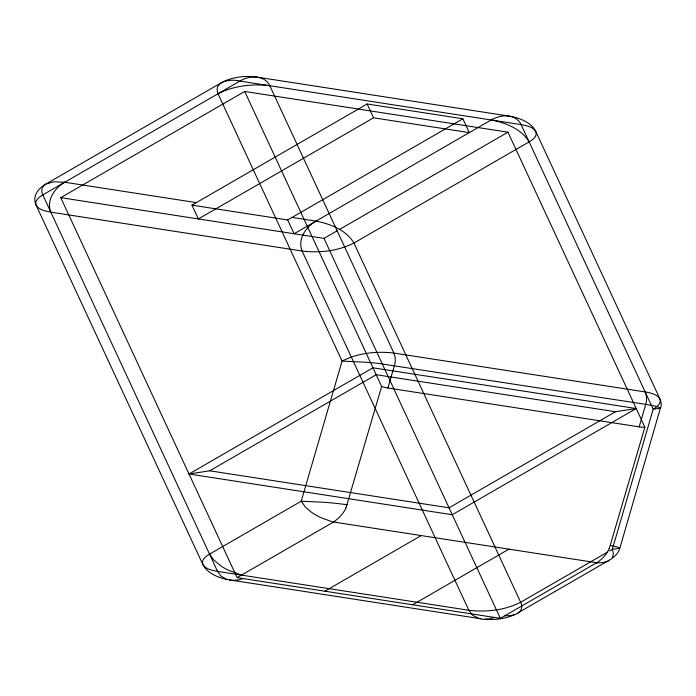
<?xml version="1.0" encoding="UTF-8"?>
<svg xmlns="http://www.w3.org/2000/svg" width="696" height="696" viewBox="0 0 696 696"><rect width="100%" height="100%" fill="white"/><g stroke="black" fill="none" stroke-linecap="round" stroke-linejoin="round"><path stroke-width="1.04" d="M236.779 576.923L60.761 197.664L244.714 91.463L507.958 132.188L644.879 427.205L609.261 548.596M345.999 507.871L381.634 386.48L244.714 91.463M381.652 386.463A27.379 15.808 0 0 0 387.881 388.02L394.458 365.487A60.596 34.983 0 0 0 395.302 360.563L395.024 356.622L393.892 353.063L269.822 85.73C264.436 74.637 249.02 75.307 239.903 81.101L42.813 194.889C39.341 196.924 34.287 200.526 36.096 205.189L202.814 564.421C205.833 569.38 212.315 570.355 217.552 571.399L468.834 610.27C486.313 612.35 504.844 610.314 520.652 602.258L607.33 552.206M609.47 550.971L612.323 549.327L619.814 548.335L660.495 407.83L655.545 406.16L645.74 404.359L378.206 363.39A283.385 163.612 0 0 0 366.722 362.277L342.075 361.076L218.005 93.742C212.976 80.762 231.472 78.7 239.903 81.101L269.248 85.643M612.541 557.287L613.42 553.442L612.323 549.327L653.187 409.204L521.104 124.601C519.051 120.06 514.483 117.041 509.655 116.206M660.678 408.213L653.187 409.204C656.659 407.177 661.722 403.567 659.912 398.912L535.842 131.579C532.814 126.62 526.341 125.637 521.104 124.601L269.822 85.73C252.344 83.651 233.812 85.686 218.005 93.742M196.342 202.606L64.711 182.248C54.714 187.903 46.023 200.509 50.834 212.158L302.116 251.038C319.586 253.118 338.125 251.082 353.925 243.017L529.117 141.871C532.597 139.844 537.643 136.242 535.842 131.579A37.932 21.898 0 0 0 509.02 116.093L257.738 77.221A37.932 21.898 0 0 0 221.102 82.885L45.91 184.031C41.89 185.936 40.672 191.148 42.813 194.889L217.552 571.399L221.006 576.097L226.652 579.368M504.73 615.821L510.333 615.603L515.197 614.49A12.954 7.482 0 0 0 518.555 612.758C522.017 610.505 522.539 605.694 520.652 602.258L353.925 243.017C346.103 229.915 330.339 223.895 315.993 221.119C305.996 226.774 297.305 239.38 302.116 251.038L468.834 610.27L472.732 615.36L479.222 618.631M347.165 504.687L338.16 503.6A282.489 163.09 0 0 0 324.971 502.329L301.22 501.198L209.54 554.129C206.068 556.156 201.005 559.767 202.814 564.421A37.932 21.898 0 0 0 229.628 579.907L480.919 618.779M191.957 205.137L367.149 103.991L462.875 118.799L469.287 132.614L373.561 117.807L198.369 218.953L191.957 205.137L287.683 219.945L462.875 118.799M509.02 116.093C502.851 115.179 496.535 116.902 491.185 119.973L294.095 233.76L287.683 219.945M60.761 197.664L324.014 238.389L337.151 230.802M339.5 229.454L507.958 132.188M189.016 474.002L372.96 367.801L636.214 408.526L452.261 514.727L189.016 474.002L209.74 470.8L449.05 507.819L615.481 411.728L636.214 408.526M209.74 470.8L376.171 374.709L615.481 411.728M345.938 507.863A61.466 35.487 0 0 1 333.254 522.209L237.11 577.628L500.354 618.352L596.707 562.725L333.462 522M324.858 591.2L421.21 535.572M412.606 604.78L508.959 549.144M517.554 613.115L609.235 560.184A37.932 21.898 0 0 0 619.536 549.179M243.087 578.55L238.049 579.977L232.873 580.42A12.98 7.491 0 0 1 229.541 580.107M494.369 617.43L489.332 618.857L484.155 619.301A12.98 7.491 0 0 1 480.823 618.979M596.411 562.899L602.014 562.673L606.877 561.568A12.98 7.491 0 0 0 609.487 560.323M64.711 182.248L53.879 181.795L45.91 184.031A37.932 21.898 0 0 0 36.096 205.189C39.124 210.14 45.588 211.123 50.834 212.158M292.068 217.422L315.993 221.119M660.861 407.525A37.932 21.898 0 0 0 659.912 398.912C656.893 393.953 650.403 392.979 645.175 391.935L393.892 353.063C376.414 350.984 357.883 353.02 342.075 361.076L301.22 501.198L305.483 507.167L310.921 511.847A66.32 38.289 0 0 0 320.369 517.45L333.166 522.174M387.898 388.003L639.172 426.874L645.74 404.359A60.596 34.983 0 0 0 646.584 399.434L646.306 395.493L645.175 391.935M491.185 119.973C505.531 122.748 521.287 128.769 529.117 141.871M610.409 545.412L617.439 547.004L619.814 548.335M241.486 575.096L228.384 570.233A66.477 38.376 0 0 1 221.102 566.074L213.655 559.932L209.54 554.129M367.149 103.991L373.561 117.807M324.014 238.389L500.024 617.648M644.879 427.222A16.478 9.509 0 0 1 639.189 426.857M514.266 614.803A37.932 21.898 0 0 1 485.225 619.292M609.13 548.578A59.769 34.513 0 0 1 596.559 562.968"/></g></svg>
